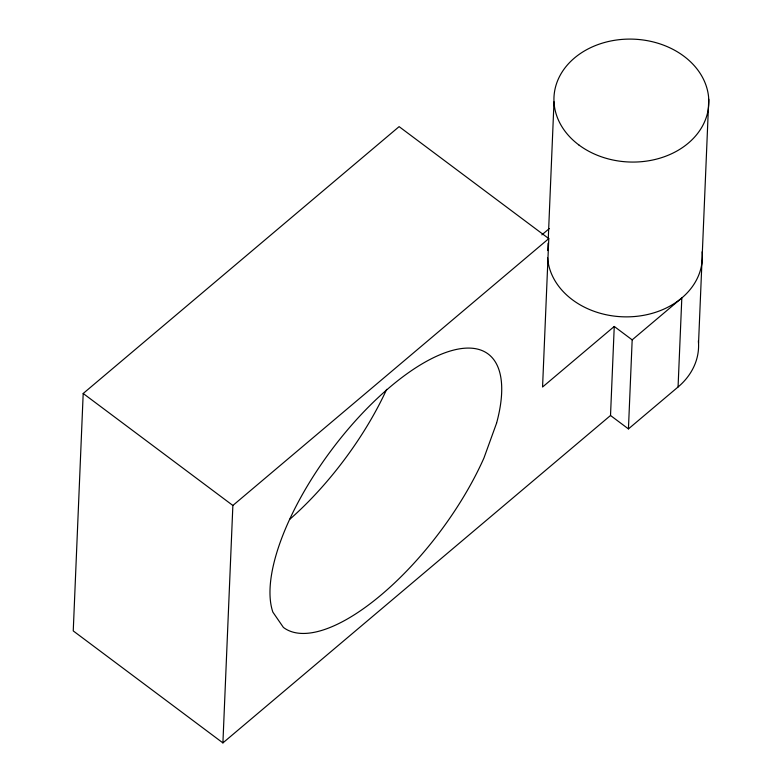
<?xml version="1.0" encoding="UTF-8"?>
<svg xmlns="http://www.w3.org/2000/svg" width="782" height="782" viewBox="0 0 782 782"><rect width="100%" height="100%" fill="white"/><g stroke="black" fill="none" stroke-linecap="round" stroke-linejoin="round"><path stroke-width="1.17" d="M614.251 326.456L542.561 387.022L548.788 238.618L399.113 126.635L83.195 393.483L73.244 630.918L222.909 742.9L610.517 415.496L614.251 326.456L632.179 339.867L628.435 428.907L610.517 415.496M222.909 742.9L232.87 505.465L548.788 238.618M547.771 250.553L548.074 243.231M548.28 238.363L553.998 101.836M628.435 428.907L678.062 386.992L681.816 297.952L632.179 339.867M698.541 343.151L708.756 99.314M541.858 234.864L549.316 228.559M83.195 393.483L232.87 505.465M702.119 251.824A77.467 61.465 2.4 0 1 630.165 316.798A77.467 61.465 2.4 0 1 547.586 257.786M698.365 340.864A77.467 61.465 2.4 0 1 678.072 386.992M386.66 389.338A170.789 67.936 -53.2 0 1 289.897 519.189M496.57 423.17L483.95 457.998A170.789 67.936 -53.2 0 1 283.387 627.408L272.869 612.12A170.789 67.936 -53.2 0 1 390.198 386.885A170.789 67.936 -53.2 0 1 496.57 423.17M578.856 144.944A77.467 61.455 2.4 0 0 706.928 115.267A77.467 61.455 2.4 0 0 608.357 41.524A77.467 61.455 2.4 0 0 578.856 144.944"/></g></svg>
